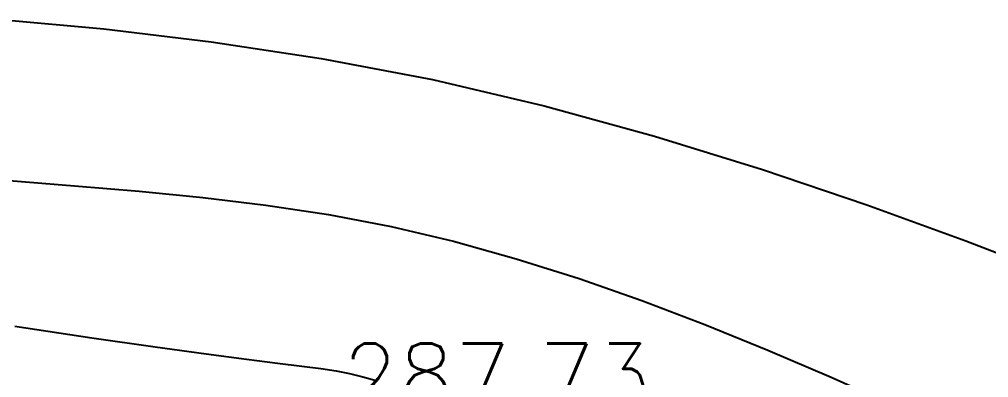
# Model space of a CAD drawing. Header units: millimetres. Extents: x 524954 to 526204, y 9523489 to 9524010.
# Drawn here: x 525847.36 to 525861.98, y 9523769.39 to 9523774.79 of the extents above; entities that cross this region are included whole.
import ezdxf

# ---------------------------------------------------------------- set-up
doc = ezdxf.new("R2010")
doc.units = ezdxf.units.MM
doc.header["$PDMODE"] = 32
doc.header["$PDSIZE"] = 0.5
for name, color, linetype in [('CN_01_00', 3, 'Continuous'), ('CN_02_00', 4, 'Continuous'), ('CN_10_00', 1, 'Continuous'), ('TopoAlt', 3, 'Continuous'), ('TOPOJIS', 7, 'Continuous')]:
    doc.layers.add(name, color=color, linetype=linetype)
doc.styles.add('Simplex 1.0', font='Simplex.shx', dxfattribs={"width": 0.99, "height": 1})

# ---------------------------------------------------------------- blocks, each defined once
blk = doc.blocks.new('TCPOINT M')
at = {"color": 0}
blk.add_point((0, 0), dxfattribs=at)
at = {"layer": 'TopoAlt', "style": 'Simplex 1.0', "width": 0.99}
blk.add_attdef('ALT', (0.15, 0.15), '', height=1, dxfattribs=at)

msp = doc.modelspace()

# ---------------------------------------------------------------- linework, layer by layer
at = {"layer": 'CN_01_00', "elevation": 289, "flags": 128}
msp.add_lwpolyline([(525847.209, 9523772.362), (525848.198, 9523772.283), (525849.172, 9523772.201), (525850.132, 9523772.106), (525851.083, 9523771.991), (525852.028, 9523771.848), (525852.971, 9523771.668), (525853.914, 9523771.446), (525854.859, 9523771.184), (525855.806, 9523770.884), (525856.754, 9523770.552), (525857.704, 9523770.191), (525858.656, 9523769.805), (525859.609, 9523769.397), (525860.565, 9523768.972), (525861.52, 9523768.534), (525862.465, 9523768.09)], dxfattribs=at)
at = {"layer": 'CN_02_00', "elevation": 288, "flags": 128}
msp.add_lwpolyline([(525847.295, 9523770.169), (525848.458, 9523769.993), (525849.413, 9523769.855), (525850.181, 9523769.75), (525850.788, 9523769.67), (525851.26, 9523769.61), (525851.625, 9523769.565), (525851.91, 9523769.527), (525852.142, 9523769.492), (525852.346, 9523769.453), (525852.547, 9523769.405), (525852.748, 9523769.35)], dxfattribs=at)
at = {"layer": 'CN_10_00', "elevation": 290, "flags": 128}
msp.add_lwpolyline([(525847.083, 9523774.791), (525848.638, 9523774.648), (525850.255, 9523774.455), (525851.914, 9523774.204), (525853.595, 9523773.884), (525855.278, 9523773.488), (525856.944, 9523773.031), (525858.573, 9523772.528), (525860.145, 9523771.996), (525861.639, 9523771.453), (525863.037, 9523770.916)], dxfattribs=at)

# ---------------------------------------------------------------- block references
at = {"layer": 'TOPOJIS'}
ref = msp.add_blockref('TCPOINT M', (525852.178, 9523768.855, 287.73), dxfattribs=at)
ref.add_attrib('ALT', '287.73', (525852.228, 9523768.905, 287.73), dxfattribs={"layer": 'TopoAlt', "height": 1, "style": 'Simplex 1.0', "width": 0.99})

doc.saveas('drawing.dxf')
